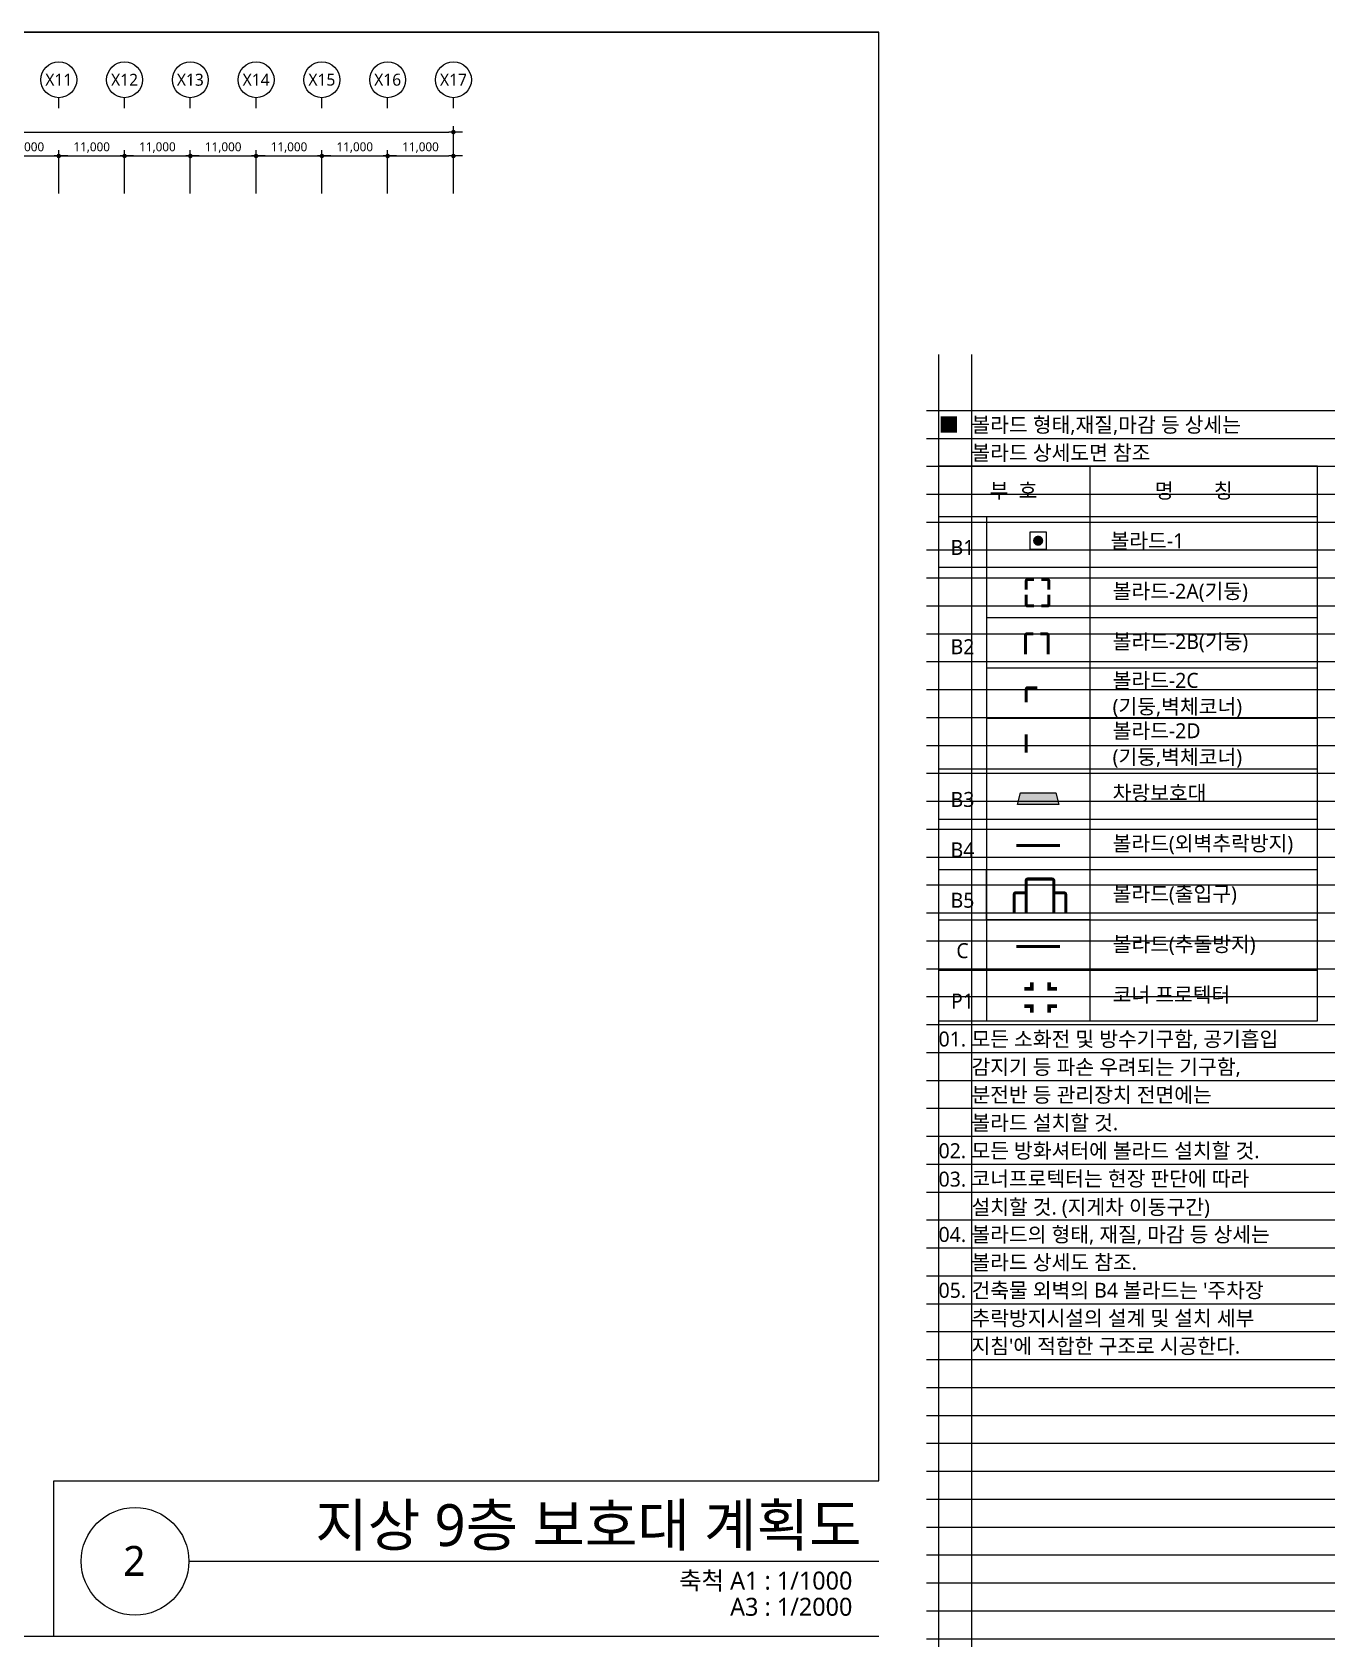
# Model space of a CAD drawing. Header units: millimetres. Extents: x 1037297 to 2672297, y 928637 to 1464837.
# Drawn here: x 2454485 to 2672297, y 1194962 to 1464837 of the extents above; entities that cross this region are included whole.
import ezdxf
from ezdxf.enums import TextEntityAlignment as Align

# ---------------------------------------------------------------- set-up
doc = ezdxf.new("R2010")
doc.units = ezdxf.units.MM
doc.header["$LTSCALE"] = 5
doc.header["$MEASUREMENT"] = 0
doc.header["$PDSIZE"] = -10
doc.linetypes.add('HIDDEN', pattern=[0.375, 0.25, -0.125])
doc.layers.get('0').update_dxf_attribs({"linetype": 'CONTINUOUS'})
doc.layers.get('Defpoints').update_dxf_attribs({"color": 153, "linetype": 'CONTINUOUS'})
for name, color, linetype, lineweight in [('A-AXIS-BUBL', 7, 'CONTINUOUS', 25), ('A-DIMS', 7, 'CONTINUOUS', 25), ('A-XXXX-SYMB', 7, 'CONTINUOUS', 25), ('A-XXXX-TABL', 7, 'CONTINUOUS', 25), ('A-XXXX-TXT1', 3, 'CONTINUOUS', 25), ('A-XXXX-TXT2', 3, 'CONTINUOUS', 25)]:
    doc.layers.add(name, color=color, linetype=linetype, lineweight=lineweight)
doc.layers.add('A-REV-0408', color=151, linetype='CONTINUOUS')
doc.layers.add('볼라드', color=4, linetype='CONTINUOUS')
doc.layers.add('A-XXXX-NPLT', color=144, linetype='CONTINUOUS', lineweight=15, plot=False)
doc.styles.add('HY울릉도L', font='')
doc.styles.add('맑은 고딕', font='malgun.ttf')
doc.styles.add('맑은고딕', font='malgun.ttf')
doc.styles.get('HY울릉도L').set_extended_font_data('HYwulM')
doc.dimstyles.new('CDIM', dxfattribs={"dimtxt": 3, "dimasz": 1.5, "dimexe": 2, "dimexo": 1, "dimgap": 1, "dimtad": 1, "dimdec": 0, "dimrnd": 0.5, "dimzin": 0, "dimdsep": 32, "dimlunit": 6, "dimtxsty": 'HY울릉도L', "dimblk1": '_CIDOT', "dimblk2": '_CIDOT', "dimsah": 1, "dimcen": 5.5, "dimclrd": 2, "dimclre": 2, "dimclrt": 7, "dimadec": 0, "dimazin": 0, "dimtfac": 1, "dimtdec": 0, "dimtix": 1, "dimtmove": 2, "dimatfit": 1, "dimldrblk": '_CIDOT', "dimfxl": 1, "dimtolj": 1, "dimtzin": 0, "dimlwd": -1, "dimarcsym": 0})

# ---------------------------------------------------------------- blocks, each defined once
blk = doc.blocks.new('_CIDOT')
at = {"color": 0, "linetype": 'ByBlock'}
blk.add_line((2, 0), (-1, 0), dxfattribs=at)
at = {"color": 0, "linetype": 'ByBlock', "const_width": 0.5}
blk.add_lwpolyline([(-0.25, 0, 1), (0.25, 0, 1)], format="xyb", close=True, dxfattribs=at)
blk = doc.blocks.new('*D32')
at = {"layer": 'A-DIMS', "lineweight": -2, "transparency": 16777216}
for p, q in [((225693, 255621), (225693, 262871)), ((236693, 255621), (236693, 262871))]:
    blk.add_line(p, q, dxfattribs=at)
at = {"layer": 'A-DIMS', "transparency": 16777216}
blk.add_line((226443, 261871), (235943, 261871), dxfattribs=at)
at = {"layer": 'Defpoints', "color": 0, "transparency": 16777216}
for p in [(236693, 261871), (225693, 255121), (236693, 255121)]:
    blk.add_point(p, dxfattribs=at)
at = {"layer": 'A-DIMS', "transparency": 16777216, "xscale": 750, "yscale": 750, "zscale": 750, "rotation": 180}
blk.add_blockref('_CIDOT', (225693, 261871), dxfattribs=at)
at = {"layer": 'A-DIMS', "transparency": 16777216, "xscale": 750, "yscale": 750, "zscale": 750}
blk.add_blockref('_CIDOT', (236693, 261871), dxfattribs=at)
at = {"layer": 'A-DIMS', "color": 3, "transparency": 16777216, "insert": (231193, 263275), "char_height": 1500, "attachment_point": 5, "style": '맑은고딕'}
blk.add_mtext('\\A1;11,000', dxfattribs=at)
blk = doc.blocks.new('*D33')
at = {"layer": 'A-DIMS', "lineweight": -2, "transparency": 16777216}
for p, q in [((236693, 255621), (236693, 262871)), ((247693, 255621), (247693, 262871))]:
    blk.add_line(p, q, dxfattribs=at)
at = {"layer": 'A-DIMS', "transparency": 16777216}
blk.add_line((237443, 261871), (246943, 261871), dxfattribs=at)
at = {"layer": 'Defpoints', "color": 0, "transparency": 16777216}
for p in [(247693, 261871), (236693, 255121), (247693, 255121)]:
    blk.add_point(p, dxfattribs=at)
at = {"layer": 'A-DIMS', "transparency": 16777216, "xscale": 750, "yscale": 750, "zscale": 750, "rotation": 180}
blk.add_blockref('_CIDOT', (236693, 261871), dxfattribs=at)
at = {"layer": 'A-DIMS', "transparency": 16777216, "xscale": 750, "yscale": 750, "zscale": 750}
blk.add_blockref('_CIDOT', (247693, 261871), dxfattribs=at)
at = {"layer": 'A-DIMS', "color": 3, "transparency": 16777216, "insert": (242193, 263275), "char_height": 1500, "attachment_point": 5, "style": '맑은고딕'}
blk.add_mtext('\\A1;11,000', dxfattribs=at)
blk = doc.blocks.new('*D34')
at = {"layer": 'A-DIMS', "lineweight": -2, "transparency": 16777216}
for p, q in [((247693, 255621), (247693, 262871)), ((258693, 255621), (258693, 262871))]:
    blk.add_line(p, q, dxfattribs=at)
at = {"layer": 'A-DIMS', "transparency": 16777216}
blk.add_line((248443, 261871), (257943, 261871), dxfattribs=at)
at = {"layer": 'Defpoints', "color": 0, "transparency": 16777216}
for p in [(258693, 261871), (247693, 255121), (258693, 255121)]:
    blk.add_point(p, dxfattribs=at)
at = {"layer": 'A-DIMS', "transparency": 16777216, "xscale": 750, "yscale": 750, "zscale": 750, "rotation": 180}
blk.add_blockref('_CIDOT', (247693, 261871), dxfattribs=at)
at = {"layer": 'A-DIMS', "transparency": 16777216, "xscale": 750, "yscale": 750, "zscale": 750}
blk.add_blockref('_CIDOT', (258693, 261871), dxfattribs=at)
at = {"layer": 'A-DIMS', "color": 3, "transparency": 16777216, "insert": (253193, 263275), "char_height": 1500, "attachment_point": 5, "style": '맑은고딕'}
blk.add_mtext('\\A1;11,000', dxfattribs=at)
blk = doc.blocks.new('*D35')
at = {"layer": 'A-DIMS', "lineweight": -2, "transparency": 16777216}
for p, q in [((258693, 255621), (258693, 262871)), ((269693, 255621), (269693, 262871))]:
    blk.add_line(p, q, dxfattribs=at)
at = {"layer": 'A-DIMS', "transparency": 16777216}
blk.add_line((259443, 261871), (268943, 261871), dxfattribs=at)
at = {"layer": 'Defpoints', "color": 0, "transparency": 16777216}
for p in [(269693, 261871), (258693, 255121), (269693, 255121)]:
    blk.add_point(p, dxfattribs=at)
at = {"layer": 'A-DIMS', "transparency": 16777216, "xscale": 750, "yscale": 750, "zscale": 750, "rotation": 180}
blk.add_blockref('_CIDOT', (258693, 261871), dxfattribs=at)
at = {"layer": 'A-DIMS', "transparency": 16777216, "xscale": 750, "yscale": 750, "zscale": 750}
blk.add_blockref('_CIDOT', (269693, 261871), dxfattribs=at)
at = {"layer": 'A-DIMS', "color": 3, "transparency": 16777216, "insert": (264193, 263275), "char_height": 1500, "attachment_point": 5, "style": '맑은고딕'}
blk.add_mtext('\\A1;11,000', dxfattribs=at)
blk = doc.blocks.new('*D36')
at = {"layer": 'A-DIMS', "lineweight": -2, "transparency": 16777216}
for p, q in [((269693, 255621), (269693, 262871)), ((280693, 255621), (280693, 262871))]:
    blk.add_line(p, q, dxfattribs=at)
at = {"layer": 'A-DIMS', "transparency": 16777216}
blk.add_line((270443, 261871), (279943, 261871), dxfattribs=at)
at = {"layer": 'Defpoints', "color": 0, "transparency": 16777216}
for p in [(280693, 261871), (269693, 255121), (280693, 255121)]:
    blk.add_point(p, dxfattribs=at)
at = {"layer": 'A-DIMS', "transparency": 16777216, "xscale": 750, "yscale": 750, "zscale": 750, "rotation": 180}
blk.add_blockref('_CIDOT', (269693, 261871), dxfattribs=at)
at = {"layer": 'A-DIMS', "transparency": 16777216, "xscale": 750, "yscale": 750, "zscale": 750}
blk.add_blockref('_CIDOT', (280693, 261871), dxfattribs=at)
at = {"layer": 'A-DIMS', "color": 3, "transparency": 16777216, "insert": (275193, 263275), "char_height": 1500, "attachment_point": 5, "style": '맑은고딕'}
blk.add_mtext('\\A1;11,000', dxfattribs=at)
blk = doc.blocks.new('*D37')
at = {"layer": 'A-DIMS', "lineweight": -2, "transparency": 16777216}
for p, q in [((280693, 255621), (280693, 262871)), ((291693, 255621), (291693, 262871))]:
    blk.add_line(p, q, dxfattribs=at)
at = {"layer": 'A-DIMS', "transparency": 16777216}
blk.add_line((281443, 261871), (290943, 261871), dxfattribs=at)
at = {"layer": 'Defpoints', "color": 0, "transparency": 16777216}
for p in [(291693, 261871), (280693, 255121), (291693, 255121)]:
    blk.add_point(p, dxfattribs=at)
at = {"layer": 'A-DIMS', "transparency": 16777216, "xscale": 750, "yscale": 750, "zscale": 750, "rotation": 180}
blk.add_blockref('_CIDOT', (280693, 261871), dxfattribs=at)
at = {"layer": 'A-DIMS', "transparency": 16777216, "xscale": 750, "yscale": 750, "zscale": 750}
blk.add_blockref('_CIDOT', (291693, 261871), dxfattribs=at)
at = {"layer": 'A-DIMS', "color": 3, "transparency": 16777216, "insert": (286193, 263275), "char_height": 1500, "attachment_point": 5, "style": '맑은고딕'}
blk.add_mtext('\\A1;11,000', dxfattribs=at)
blk = doc.blocks.new('*D38')
at = {"layer": 'A-DIMS', "lineweight": -2, "transparency": 16777216}
for p, q in [((126693, 255621), (126693, 266871)), ((302693, 255621), (302693, 266871))]:
    blk.add_line(p, q, dxfattribs=at)
at = {"layer": 'A-DIMS', "transparency": 16777216}
blk.add_line((127443, 265871), (301943, 265871), dxfattribs=at)
at = {"layer": 'Defpoints', "color": 0, "transparency": 16777216}
for p in [(302693, 265871), (126693, 255121), (302693, 255121)]:
    blk.add_point(p, dxfattribs=at)
at = {"layer": 'A-DIMS', "transparency": 16777216, "xscale": 750, "yscale": 750, "zscale": 750, "rotation": 180}
blk.add_blockref('_CIDOT', (126693, 265871), dxfattribs=at)
at = {"layer": 'A-DIMS', "transparency": 16777216, "xscale": 750, "yscale": 750, "zscale": 750}
blk.add_blockref('_CIDOT', (302693, 265871), dxfattribs=at)
at = {"layer": 'A-DIMS', "color": 3, "transparency": 16777216, "insert": (214693, 267275), "char_height": 1500, "attachment_point": 5, "style": '맑은고딕'}
blk.add_mtext('\\A1;176,000', dxfattribs=at)
blk = doc.blocks.new('*D39')
at = {"layer": 'A-DIMS', "lineweight": -2, "transparency": 16777216}
for p, q in [((291693, 255621), (291693, 262871)), ((302693, 255621), (302693, 262871))]:
    blk.add_line(p, q, dxfattribs=at)
at = {"layer": 'A-DIMS', "transparency": 16777216}
blk.add_line((292443, 261871), (301943, 261871), dxfattribs=at)
at = {"layer": 'Defpoints', "color": 0, "transparency": 16777216}
for p in [(302693, 261871), (291693, 255121), (302693, 255121)]:
    blk.add_point(p, dxfattribs=at)
at = {"layer": 'A-DIMS', "transparency": 16777216, "xscale": 750, "yscale": 750, "zscale": 750, "rotation": 180}
blk.add_blockref('_CIDOT', (291693, 261871), dxfattribs=at)
at = {"layer": 'A-DIMS', "transparency": 16777216, "xscale": 750, "yscale": 750, "zscale": 750}
blk.add_blockref('_CIDOT', (302693, 261871), dxfattribs=at)
at = {"layer": 'A-DIMS', "color": 3, "transparency": 16777216, "insert": (297193, 263275), "char_height": 1500, "attachment_point": 5, "style": '맑은고딕'}
blk.add_mtext('\\A1;11,000', dxfattribs=at)
blk = doc.blocks.new('NOTE(220317)')
at = {"layer": 'A-XXXX-NPLT'}
for p, q in [((1010649.8, 179732.7), (1010649.8, 175412.7)), ((1010759.8, 179732.7), (1010759.8, 175412.7)), ((1010609.8, 179546.1), (1011974.8, 179546.1)), ((1010609.8, 179452.7), (1011974.8, 179452.7)), ((1010609.8, 179359.4), (1011974.8, 179359.4)), ((1010609.8, 179266.1), (1011974.8, 179266.1)), ((1010609.8, 179172.7), (1011974.8, 179172.7)), ((1010609.8, 179079.4), (1011974.8, 179079.4)), ((1010609.8, 178986.1), (1011974.8, 178986.1)), ((1010609.8, 178892.7), (1011974.8, 178892.7)), ((1010609.8, 178799.4), (1011974.8, 178799.4)), ((1010609.8, 178706.1), (1011974.8, 178706.1)), ((1010609.8, 178612.7), (1011974.8, 178612.7)), ((1010609.8, 178519.4), (1011974.8, 178519.4)), ((1010609.8, 178426.1), (1011974.8, 178426.1)), ((1010609.8, 178332.7), (1011974.8, 178332.7)), ((1010609.8, 178239.4), (1011974.8, 178239.4)), ((1010609.8, 178146.1), (1011974.8, 178146.1)), ((1010609.8, 178052.7), (1011974.8, 178052.7)), ((1010609.8, 177959.4), (1011974.8, 177959.4)), ((1010609.8, 177866.1), (1011974.8, 177866.1)), ((1010609.8, 177772.7), (1011974.8, 177772.7)), ((1010609.8, 177679.4), (1011974.8, 177679.4)), ((1010609.8, 177586.1), (1011974.8, 177586.1)), ((1010609.8, 177492.7), (1011974.8, 177492.7)), ((1010609.8, 177399.4), (1011974.8, 177399.4)), ((1010609.8, 177306.1), (1011974.8, 177306.1)), ((1010609.8, 177212.7), (1011974.8, 177212.7)), ((1010609.8, 177119.4), (1011974.8, 177119.4)), ((1010609.8, 177026.1), (1011974.8, 177026.1)), ((1010609.8, 176932.7), (1011974.8, 176932.7)), ((1010609.8, 176839.4), (1011974.8, 176839.4)), ((1010609.8, 176746.1), (1011974.8, 176746.1)), ((1010609.8, 176652.7), (1011974.8, 176652.7)), ((1010609.8, 176559.4), (1011974.8, 176559.4)), ((1010609.8, 176466.1), (1011974.8, 176466.1)), ((1010609.8, 176372.7), (1011974.8, 176372.7)), ((1010609.8, 176279.4), (1011974.8, 176279.4)), ((1010609.8, 176186.1), (1011974.8, 176186.1)), ((1010609.8, 176092.7), (1011974.8, 176092.7)), ((1010609.8, 175999.4), (1011974.8, 175999.4)), ((1010609.8, 175906.1), (1011974.8, 175906.1)), ((1010609.8, 175812.7), (1011974.8, 175812.7)), ((1010609.8, 175719.4), (1011974.8, 175719.4)), ((1010609.8, 175626.1), (1011974.8, 175626.1)), ((1010609.8, 175532.7), (1011974.8, 175532.7)), ((1010609.8, 175439.4), (1011974.8, 175439.4))]:
    blk.add_line(p, q, dxfattribs=at)
blk = doc.blocks.new('A$C542C6F25')
at = {"layer": 'A-XXXX-SYMB', "color": 3, "linetype": 'Continuous'}
blk.add_lwpolyline([(0, 268), (2000, 268), (2000, 2268), (0, 2268)], close=True, dxfattribs=at)
at = {"layer": 'A-XXXX-SYMB', "color": 3, "linetype": 'Continuous', "const_width": 600}
blk.add_lwpolyline([(700, 1268, 1), (1300, 1268, 1)], format="xyb", close=True, dxfattribs=at)
blk = doc.blocks.new('NOTE-보호대 계획도')
at = {"layer": 'A-REV-0408'}
blk.add_lwpolyline([(7656.5, 4251.5), (7829.6, 4251.5), (7829.6, 4167.3), (7656.5, 4167.3)], close=True, dxfattribs=at)
at = {"layer": 'A-XXXX-SYMB', "linetype": 'Continuous', "const_width": 5.06}
for points in [[(7735.9, 4736.3), (7725.7, 4736.3, 0.414214), (7723.1, 4733.7), (7723.1, 4719.2)], [(7748.2, 4736.3), (7758.4, 4736.3, -0.414214), (7761, 4733.7), (7761, 4719.2)], [(7723.1, 4710.7), (7723.1, 4694.6, 0.414214), (7725.7, 4692), (7735.9, 4692)], [(7761, 4710.7), (7761, 4694.6, -0.414214), (7758.4, 4692), (7748.2, 4692)], [(7734.7, 4645.4), (7724.4, 4645.4, 0.414214), (7721.9, 4642.9), (7721.9, 4611.2)], [(7746.9, 4645.4), (7757.2, 4645.4, -0.414214), (7759.7, 4642.9), (7759.7, 4611.2)], [(7741.7, 4555.4), (7725.7, 4555.4, 0.414214), (7723.2, 4552.9), (7723.2, 4531.1)]]:
    blk.add_lwpolyline(points, format="xyb", dxfattribs=at)
blk.add_lwpolyline([(7723.2, 4477.4), (7723.2, 4446.8)], dxfattribs=at)
at = {"layer": 'A-XXXX-SYMB', "color": 4, "linetype": 'Continuous'}
blk.add_lwpolyline([(7713.6, 4379.8), (7772.6, 4379.8), (7777.6, 4360.1), (7708.5, 4360.1)], close=True, dxfattribs=at)
at = {"layer": 'A-XXXX-SYMB', "color": 2, "ltscale": 400, "const_width": 5.06}
blk.add_lwpolyline([(7706.5, 4291.4), (7779.6, 4291.4)], dxfattribs=at)
at = {"layer": 'A-XXXX-SYMB', "color": 3, "linetype": 'HIDDEN', "ltscale": 400, "const_width": 5.06}
blk.add_lwpolyline([(7706.5, 4122.9), (7779.6, 4122.9)], dxfattribs=at)
at = {"layer": 'A-XXXX-SYMB', "color": 6, "linetype": 'Continuous', "const_width": 6.12}
for points in [[(7719.9, 4051.9), (7732.7, 4051.9), (7732.7, 4062.9)], [(7774.3, 4051.9), (7761.6, 4051.9), (7761.6, 4062.9)], [(7719.9, 4023), (7732.7, 4023), (7732.7, 4011.9)], [(7774.3, 4023), (7761.6, 4023), (7761.6, 4011.9)]]:
    blk.add_lwpolyline(points, dxfattribs=at)
at = {"layer": 'A-XXXX-SYMB', "color": 4, "linetype": 'Continuous'}
blk.add_solid([(7713.6, 4379.8), (7772.6, 4379.8), (7708.5, 4360.1), (7777.6, 4360.1)], dxfattribs=at)
at = {"layer": 'A-XXXX-TABL'}
for p, q in [((7829.6, 4925.6), (7829.6, 3998.7)), ((7576.5, 4841.3), (8210.3, 4841.3)), ((7656.5, 4841.3), (7656.5, 3998.7)), ((7576.5, 4757.1), (8210.3, 4757.1)), ((7576.5, 4757.1), (8210.3, 4757.1)), ((7656.5, 4672.8), (8210.3, 4672.8)), ((7656.5, 4588.5), (8210.3, 4588.5)), ((7656.5, 4504.3), (8210.3, 4504.3)), ((7576.5, 4420), (8210.3, 4420)), ((7576.5, 4420), (8210.3, 4420)), ((7576.5, 4335.8), (8210.3, 4335.8)), ((7576.5, 4251.5), (8210.3, 4251.5)), ((7576.5, 4167.3), (8210.3, 4167.3)), ((7576.5, 4083), (8210.3, 4083))]:
    blk.add_line(p, q, dxfattribs=at)
blk.add_lwpolyline([(8210.3, 4925.6), (7576.5, 4925.6), (7576.5, 3998.7), (8210.3, 3998.7)], close=True, dxfattribs=at)
at = {"layer": '볼라드', "const_width": 5.05}
for points in [[(7723, 4178.2), (7723, 4233.1, -0.414214), (7725.5, 4235.6), (7766.5, 4235.6, -0.414214), (7769.1, 4233.1), (7769.1, 4178.2)], [(7723, 4212.4), (7705.5, 4212.4, 0.414214), (7703, 4209.9), (7703, 4178.2)], [(7769.1, 4212.4), (7786.6, 4212.4, -0.414214), (7789.1, 4209.9), (7789.1, 4178.2)]]:
    blk.add_lwpolyline(points, format="xyb", dxfattribs=at)
at = {"layer": 'A-XXXX-SYMB', "linetype": 'Continuous', "xscale": 0.01404318777870375, "yscale": 0.01404318777870375, "zscale": 0.01404318777870375}
blk.add_blockref('A$C542C6F25', (7729, 4783.3), dxfattribs=at)
at = {"layer": 'A-XXXX-TXT2', "style": '맑은 고딕'}
for s, p in [('■', (7576.5, 4994.8)), ('볼라드 형태,재질,마감 등 상세는 ', (7631.5, 4994.8)), ('볼라드 상세도면 참조', (7631.5, 4948.1)), ('01.', (7576.5, 3968.1)), ('모든 소화전 및 방수기구함, 공기흡입', (7631.5, 3968.1)), ('감지기 등 파손 우려되는 기구함,', (7631.5, 3921.4)), ('분전반 등 관리장치 전면에는', (7631.5, 3874.8)), ('볼라드 설치할 것.', (7631.5, 3828.1)), ('02.', (7576.5, 3781.4)), ('모든 방화셔터에 볼라드 설치할 것.', (7631.5, 3781.4)), ('03.', (7576.5, 3733.9)), ('코너프로텍터는 현장 판단에 따라', (7631.5, 3734.8)), ('설치할 것. (지게차 이동구간)', (7631.5, 3687.2)), ('04.', (7576.5, 3641.4)), ('볼라드의 형태, 재질, 마감 등 상세는', (7631.5, 3641.4)), ('볼라드 상세도 참조.', (7631.5, 3594.8)), ("건축물 외벽의 B4 볼라드는 '주차장", (7631.5, 3548.1)), ('05.', (7576.5, 3548.1)), ('추락방지시설의 설계 및 설치 세부', (7631.5, 3501.4)), ("지침'에 적합한 구조로 시공한다.", (7631.5, 3454.8))]:
    blk.add_text(s, height=25, dxfattribs=at).set_placement(p, align=Align.MIDDLE_LEFT)
for s, p in [('부  호', (7662.1, 4872.3)), ('명        칭', (7938, 4872.1)), ('볼라드-1', (7864.1, 4788.5)), ('볼라드-2A(기둥)', (7867.6, 4704.2)), ('볼라드-2B(기둥)', (7867.6, 4620)), ('볼라드-2C', (7867.6, 4555.1)), ('(기둥,벽체코너)', (7867.6, 4511.5)), ('볼라드-2D', (7867.6, 4470.9)), ('(기둥,벽체코너)', (7867.6, 4427.2)), ('차랑보호대', (7867.6, 4366.9)), ('볼라드(외벽추락방지)', (7867.6, 4282.6)), ('볼라드(출입구)', (7867.6, 4198.3)), ('볼라드(추돌방지)', (7867.6, 4114.1)), ('코너 프로텍터', (7867.6, 4029.8))]:
    blk.add_text(s, height=25, dxfattribs=at).set_placement(p)
for s, p in [('B1', (7616.5, 4789.9)), ('B2', (7616.5, 4623.9)), ('B3', (7616.5, 4368.6)), ('B4', (7616.5, 4284.3)), ('B5', (7616.5, 4200.1)), ('C', (7616.5, 4115.8)), ('P1', (7616.5, 4031.6))]:
    blk.add_text(s, height=25, dxfattribs=at).set_placement(p, align=Align.MIDDLE_CENTER)
blk = doc.blocks.new('DIM(210222)')
for p, q in [((236693, 269870.6), (236693, 271620.6)), ((247693, 269870.6), (247693, 271620.6)), ((258693, 269870.6), (258693, 271620.6)), ((269693, 269870.6), (269693, 271620.6)), ((280693, 269870.6), (280693, 271620.6)), ((291693, 269870.6), (291693, 271620.6)), ((302693, 269870.6), (302693, 271620.6))]:
    blk.add_line(p, q)
at = {"layer": 'A-AXIS-BUBL', "ltscale": 0.2}
for centre in [(236693, 274620.6), (247693, 274620.6), (258693, 274620.6), (269693, 274620.6), (280693, 274620.6), (291693, 274620.6), (302693, 274620.6)]:
    blk.add_circle(centre, 3000, dxfattribs=at)
at = {"layer": 'A-XXXX-TXT2', "ltscale": 0.2, "style": '맑은고딕'}
for s, p in [('X11', (236693, 274620.6)), ('X12', (247693, 274620.6)), ('X13', (258693, 274620.6)), ('X14', (269693, 274620.6)), ('X15', (280693, 274620.6)), ('X16', (291693, 274620.6)), ('X17', (302693, 274620.6))]:
    blk.add_text(s, height=2000, dxfattribs=at).set_placement(p, align=Align.MIDDLE)
at = {"layer": 'A-DIMS'}
for p1, p2, distance, picture, middle in [((126693, 255120.6), (302693, 255120.6), 10750, '*D38', (214693, 267275.5)), ((225693, 255120.6), (236693, 255120.6), 6750, '*D32', (231193, 263275.5)), ((236693, 255120.6), (247693, 255120.6), 6750, '*D33', (242193, 263275.5)), ((247693, 255120.6), (258693, 255120.6), 6750, '*D34', (253193, 263275.5)), ((258693, 255120.6), (269693, 255120.6), 6750, '*D35', (264193, 263275.5)), ((269693, 255120.6), (280693, 255120.6), 6750, '*D36', (275193, 263275.5)), ((280693, 255120.6), (291693, 255120.6), 6750, '*D37', (286193, 263275.5)), ((291693, 255120.6), (302693, 255120.6), 6750, '*D39', (297193, 263275.5))]:
    dim = blk.add_aligned_dim(p1=p1, p2=p2, distance=distance, dimstyle='CDIM', override={"dimscale": 500, "dimtxsty": '맑은고딕', "dimclrd": 256, "dimclre": 256, "dimclrt": 3}, dxfattribs=at)
    dim.commit()
    dim.dimension.update_dxf_attribs({"geometry": picture, "text_midpoint": middle})

msp = doc.modelspace()

# ---------------------------------------------------------------- linework, layer by layer
for p, q in [((1877297, 1464837), (2596047, 1464837)), ((1877297, 1196737), (2596047, 1196737))]:
    msp.add_line(p, q)
at = {"layer": 'A-XXXX-SYMB'}
msp.add_line((2480669, 1209237), (2596047, 1209237), dxfattribs=at)
msp.add_circle((2471669, 1209237), 9000, dxfattribs=at)
at = {"layer": 'Defpoints'}
msp.add_lwpolyline([(2236672, 1196737), (2458080, 1196737), (2458080, 1222696), (2596047, 1222696), (2596047, 1464837), (2236672, 1464837)], close=True, dxfattribs=at)

# ---------------------------------------------------------------- block references
msp.add_blockref('DIM(210222)', (2222222, 1182287))
at = {"layer": 'A-XXXX-TXT1', "xscale": 49.99999962610639, "yscale": 49.99999962610639, "zscale": 49.99999962610639}
msp.add_blockref('NOTE(220317)', (-47926443, -7575674), dxfattribs=at)
at = {"layer": 'A-XXXX-TXT2', "xscale": 99.99999925221279, "yscale": 99.99999925221279, "zscale": 99.99999925221279}
msp.add_blockref('NOTE-보호대 계획도', (1848397, 899737), dxfattribs=at)

# ---------------------------------------------------------------- texts
at = {"layer": 'A-XXXX-TXT1', "style": '맑은고딕'}
msp.add_text('지상 9층 보호대 계획도', height=7000, dxfattribs=at).set_placement((2593189, 1209690), align=Align.BOTTOM_RIGHT)
msp.add_text('2', height=5000, dxfattribs=at).set_placement((2471553, 1209344), align=Align.MIDDLE)
for s, p in [('축척 A1 : 1/1000', (2591631, 1207515)), ('A3 : 1/2000', (2591631, 1203136))]:
    msp.add_text(s, height=3000, dxfattribs=at).set_placement(p, align=Align.TOP_RIGHT)

doc.saveas('drawing.dxf')
